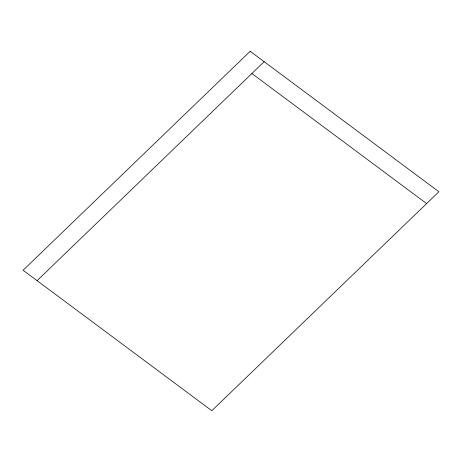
<?xml version="1.0" encoding="UTF-8"?>
<svg xmlns="http://www.w3.org/2000/svg" width="462" height="462" viewBox="0 0 462 462"><rect width="100%" height="100%" fill="white"/><g stroke="black" fill="none" stroke-linecap="round" stroke-linejoin="round"><path stroke-width="0.69" d="M37.081 280.653L264.16 61.689M251.882 73.522L426.628 203.586M250.179 51.282L23.1 270.253L211.821 410.718L438.9 191.747L250.179 51.282"/></g></svg>
